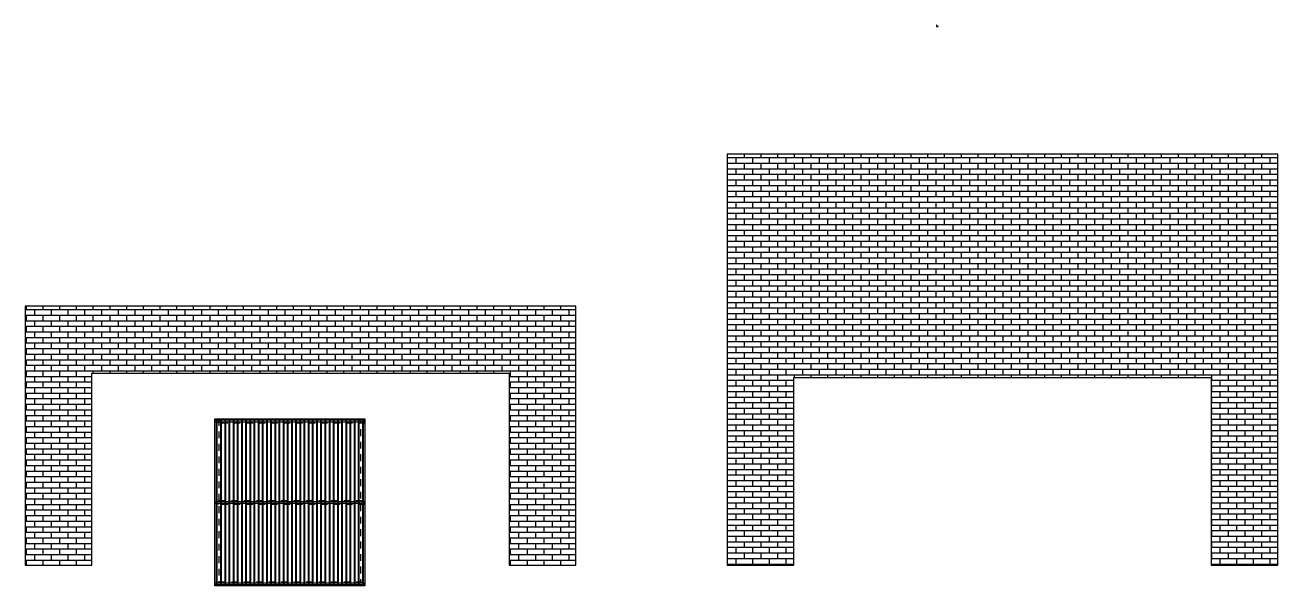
# Model space of a CAD drawing. Header units: millimetres. Extents: x -244126 to 368105, y -173968 to 259060.
# Drawn here: x -50418 to -35407, y 88968 to 95685 of the extents above; entities that cross this region are included whole.
import ezdxf
from ezdxf.enums import TextEntityAlignment as Align

# ---------------------------------------------------------------- set-up
doc = ezdxf.new("R2010")
doc.units = ezdxf.units.MM
doc.header["$MEASUREMENT"] = 0
doc.linetypes.add('TA_HL_023.00000', pattern=[149.5, 81.65, -67.85])
for name, color, linetype in [('000 - H A T C H', 8, 'Continuous'), ('000 - WIPEOUT', 250, 'Continuous'), ('002 - STRUCTURAL STEEL', 4, 'Continuous'), ('004 - WALL', 3, 'Continuous'), ('A02_LITEWOOD', 7, 'Continuous'), ('A04_TUBE SERIES', 7, 'Continuous')]:
    doc.layers.add(name, color=color, linetype=linetype)
doc.styles.add('TA', font='Cordia New.ttf', dxfattribs={"height": 4.5})

# ---------------------------------------------------------------- blocks, each defined once
blk = doc.blocks.new('*U3060')
at = {"layer": '000 - H A T C H'}
h = blk.add_hatch(dxfattribs=at)
h.set_pattern_fill('AR-BRSTD', color=0, scale=25)
h.set_pattern_definition([(0, (-800, 1819.65), (0, 66.675), []), (90, (-800, 1819.65), (-100, 66.675), [66.675, -66.675])])
h.paths.add_polyline_path([(-800, 4920), (-800, 0), (0, 0), (0, 2246), (5000, 2246), (5000, 0), (5800, 0), (5800, 4920)])
at = {"layer": '004 - WALL', "color": 0, "linetype": 'ByBlock'}
blk.add_lwpolyline([(5800, 4920), (-800, 4920), (-800, 0), (0, 0), (0, 2246), (5000, 2246), (5000, 0), (5800, 0), (5800, 4920)], close=True, dxfattribs=at)
blk = doc.blocks.new('000 - DYNAMIC_WxH_EXTERIOR_WALL_FRONT_VIEW')
at = {"layer": '000 - H A T C H'}
h = blk.add_hatch(dxfattribs=at)
h.set_pattern_fill('AR-BRSTD', color=0, scale=25)
h.set_pattern_definition([(0, (-800, 0), (0, 66.675), []), (90, (-800, 0), (-100, 66.675), [66.675, -66.675])])
h.paths.add_polyline_path([(-800, 3100), (-800, 0), (0, 0), (0, 2300), (5000, 2300), (5000, 0), (5800, 0), (5800, 3100)])
at = {"layer": '004 - WALL', "color": 0, "linetype": 'ByBlock'}
blk.add_lwpolyline([(5800, 3100), (-800, 3100), (-800, 0), (0, 0), (0, 2300), (5000, 2300), (5000, 0), (5800, 0), (5800, 3100)], close=True, dxfattribs=at)
blk = doc.blocks.new('*U3110')
at = {"layer": 'A04_TUBE SERIES', "color": 0, "style": 'TA', "flags": 1}
for tag, p in [('ITEM_VALUE', (50, -212)), ('PRODUCT_NAME_VALUE', (300, -212)), ('ITEM_NUMBER_VALUE', (600, -212)), ('PRODUCT_CODE_VALUE', (800, -212)), ('SELLING_PRICE_VALUE', (1000, -212)), ('UNIT_VALUE', (1150, -212)), ('TYPE_OF_COLOR_VALUE', (1275, -212)), ('SECTION_VALUE', (1425, -212))]:
    blk.add_attdef(tag, text='', height=9, dxfattribs=at).set_placement(p, align=Align.MIDDLE_CENTER)
at = {"color": 250}
blk.add_wipeout([(-900, -13), (900, -13), (900, 13), (-900, 13)], dxfattribs=at).dxf.layer = '000 - WIPEOUT'
at = {"layer": 'A02_LITEWOOD', "color": 0}
for p, q in [((-900, -13), (-900, 13)), ((900, -13), (900, 13))]:
    blk.add_line(p, q, dxfattribs=at)
for points in [[(-900, 13), (-881, 13), (-881, -13), (-900, -13)], [(-850, -13), (-869, -13), (-869, 13), (-850, 13)], [(-850, 13), (-831, 13), (-831, -13), (-850, -13)], [(-800, -13), (-819, -13), (-819, 13), (-800, 13)], [(-800, 13), (-781, 13), (-781, -13), (-800, -13)], [(-750, -13), (-769, -13), (-769, 13), (-750, 13)], [(-750, 13), (-731, 13), (-731, -13), (-750, -13)], [(-700, -13), (-719, -13), (-719, 13), (-700, 13)], [(-700, 13), (-681, 13), (-681, -13), (-700, -13)], [(-650, -13), (-669, -13), (-669, 13), (-650, 13)], [(-650, 13), (-631, 13), (-631, -13), (-650, -13)], [(-600, -13), (-619, -13), (-619, 13), (-600, 13)], [(-600, 13), (-581, 13), (-581, -13), (-600, -13)], [(-550, -13), (-569, -13), (-569, 13), (-550, 13)], [(-550, 13), (-531, 13), (-531, -13), (-550, -13)], [(-500, -13), (-519, -13), (-519, 13), (-500, 13)], [(-500, 13), (-481, 13), (-481, -13), (-500, -13)], [(-450, -13), (-469, -13), (-469, 13), (-450, 13)], [(-450, 13), (-431, 13), (-431, -13), (-450, -13)], [(-400, -13), (-419, -13), (-419, 13), (-400, 13)], [(-400, 13), (-381, 13), (-381, -13), (-400, -13)], [(-350, -13), (-369, -13), (-369, 13), (-350, 13)], [(-350, 13), (-331, 13), (-331, -13), (-350, -13)], [(-300, -13), (-319, -13), (-319, 13), (-300, 13)], [(-300, 13), (-281, 13), (-281, -13), (-300, -13)], [(-250, -13), (-269, -13), (-269, 13), (-250, 13)], [(-250, 13), (-231, 13), (-231, -13), (-250, -13)], [(-200, -13), (-219, -13), (-219, 13), (-200, 13)], [(-200, 13), (-181, 13), (-181, -13), (-200, -13)], [(-150, -13), (-169, -13), (-169, 13), (-150, 13)], [(-150, 13), (-131, 13), (-131, -13), (-150, -13)], [(-100, -13), (-119, -13), (-119, 13), (-100, 13)], [(-100, 13), (-81, 13), (-81, -13), (-100, -13)], [(-50, -13), (-69, -13), (-69, 13), (-50, 13)], [(-50, 13), (-31, 13), (-31, -13), (-50, -13)], [(0, -13), (-19, -13), (-19, 13), (0, 13)], [(0, 13), (19, 13), (19, -13), (0, -13)], [(50, -13), (31, -13), (31, 13), (50, 13)], [(50, 13), (69, 13), (69, -13), (50, -13)], [(100, -13), (81, -13), (81, 13), (100, 13)], [(100, 13), (119, 13), (119, -13), (100, -13)], [(150, -13), (131, -13), (131, 13), (150, 13)], [(150, 13), (169, 13), (169, -13), (150, -13)], [(200, -13), (181, -13), (181, 13), (200, 13)], [(200, 13), (219, 13), (219, -13), (200, -13)], [(250, -13), (231, -13), (231, 13), (250, 13)], [(250, 13), (269, 13), (269, -13), (250, -13)], [(300, -13), (281, -13), (281, 13), (300, 13)], [(300, 13), (319, 13), (319, -13), (300, -13)], [(350, -13), (331, -13), (331, 13), (350, 13)], [(350, 13), (369, 13), (369, -13), (350, -13)], [(400, -13), (381, -13), (381, 13), (400, 13)], [(400, 13), (419, 13), (419, -13), (400, -13)], [(450, -13), (431, -13), (431, 13), (450, 13)], [(450, 13), (469, 13), (469, -13), (450, -13)], [(500, -13), (481, -13), (481, 13), (500, 13)], [(500, 13), (519, 13), (519, -13), (500, -13)], [(550, -13), (531, -13), (531, 13), (550, 13)], [(550, 13), (569, 13), (569, -13), (550, -13)], [(600, -13), (581, -13), (581, 13), (600, 13)], [(600, 13), (619, 13), (619, -13), (600, -13)], [(650, -13), (631, -13), (631, 13), (650, 13)], [(650, 13), (669, 13), (669, -13), (650, -13)], [(700, -13), (681, -13), (681, 13), (700, 13)], [(700, 13), (719, 13), (719, -13), (700, -13)], [(750, -13), (731, -13), (731, 13), (750, 13)], [(750, 13), (769, 13), (769, -13), (750, -13)], [(800, -13), (781, -13), (781, 13), (800, 13)], [(800, 13), (819, 13), (819, -13), (800, -13)], [(850, -13), (831, -13), (831, 13), (850, 13)], [(850, 13), (869, 13), (869, -13), (850, -13)], [(900, -13), (881, -13), (881, 13), (900, 13)]]:
    blk.add_lwpolyline(points, dxfattribs=at)
at = {"layer": 'A02_LITEWOOD', "color": 1}
for points in [[(-881, -13), (-869, -13), (-869, 13), (-881, 13)], [(-831, -13), (-819, -13), (-819, 13), (-831, 13)], [(-781, -13), (-769, -13), (-769, 13), (-781, 13)], [(-731, -13), (-719, -13), (-719, 13), (-731, 13)], [(-681, -13), (-669, -13), (-669, 13), (-681, 13)], [(-631, -13), (-619, -13), (-619, 13), (-631, 13)], [(-581, -13), (-569, -13), (-569, 13), (-581, 13)], [(-531, -13), (-519, -13), (-519, 13), (-531, 13)], [(-481, -13), (-469, -13), (-469, 13), (-481, 13)], [(-431, -13), (-419, -13), (-419, 13), (-431, 13)], [(-381, -13), (-369, -13), (-369, 13), (-381, 13)], [(-331, -13), (-319, -13), (-319, 13), (-331, 13)], [(-281, -13), (-269, -13), (-269, 13), (-281, 13)], [(-231, -13), (-219, -13), (-219, 13), (-231, 13)], [(-181, -13), (-169, -13), (-169, 13), (-181, 13)], [(-131, -13), (-119, -13), (-119, 13), (-131, 13)], [(-81, -13), (-69, -13), (-69, 13), (-81, 13)], [(-31, -13), (-19, -13), (-19, 13), (-31, 13)], [(19, -13), (31, -13), (31, 13), (19, 13)], [(69, -13), (81, -13), (81, 13), (69, 13)], [(119, -13), (131, -13), (131, 13), (119, 13)], [(169, -13), (181, -13), (181, 13), (169, 13)], [(219, -13), (231, -13), (231, 13), (219, 13)], [(269, -13), (281, -13), (281, 13), (269, 13)], [(319, -13), (331, -13), (331, 13), (319, 13)], [(369, -13), (381, -13), (381, 13), (369, 13)], [(419, -13), (431, -13), (431, 13), (419, 13)], [(469, -13), (481, -13), (481, 13), (469, 13)], [(519, -13), (531, -13), (531, 13), (519, 13)], [(569, -13), (581, -13), (581, 13), (569, 13)], [(619, -13), (631, -13), (631, 13), (619, 13)], [(669, -13), (681, -13), (681, 13), (669, 13)], [(719, -13), (731, -13), (731, 13), (719, 13)], [(769, -13), (781, -13), (781, 13), (769, 13)], [(819, -13), (831, -13), (831, 13), (819, 13)], [(869, -13), (881, -13), (881, 13), (869, 13)]]:
    blk.add_lwpolyline(points, close=True, dxfattribs=at)
blk = doc.blocks.new('*U3042')
at = {"layer": '002 - STRUCTURAL STEEL', "color": 0, "linetype": 'ByBlock'}
blk.add_lwpolyline([(0, 2000), (50, 2000), (50, 0), (0, 0)], close=True, dxfattribs=at)
blk = doc.blocks.new('*U3051')
at = {"layer": '002 - STRUCTURAL STEEL', "color": 0, "linetype": 'ByBlock'}
blk.add_lwpolyline([(0, 50), (1750, 50), (1750, 0), (0, 0)], close=True, dxfattribs=at)
blk = doc.blocks.new('*U3055')
blk.add_point((0, 0))
at = {"layer": 'A04_TUBE SERIES', "color": 0, "style": 'TA', "flags": 1}
for tag, p in [('ITEM_VALUE', (10, -352.5)), ('PRODUCT_NAME_VALUE', (60, -352.5)), ('ITEM_NUMBER_VALUE', (120, -352.5)), ('PRODUCT_CODE_VALUE', (160, -352.5)), ('SELLING_PRICE_VALUE', (200, -352.5)), ('UNIT_VALUE', (230, -352.5)), ('TYPE_OF_COLOR_VALUE', (255, -352.5)), ('SECTION_VALUE', (285, -352.5))]:
    blk.add_attdef(tag, text='', height=1.8, dxfattribs=at).set_placement(p, align=Align.MIDDLE_CENTER)
at = {"color": 0, "linetype": 'ByBlock'}
blk.add_wipeout([(-881, -990), (-869, -990), (-869, 990), (-881, 990)], dxfattribs=at).dxf.layer = '000 - WIPEOUT'
at = {"layer": 'A04_TUBE SERIES', "color": 0, "linetype": 'ByBlock'}
blk.add_lwpolyline([(-881, -990), (-869, -990), (-869, 990), (-881, 990)], close=True, dxfattribs=at)
at = {"color": 0, "linetype": 'ByBlock'}
blk.add_wipeout([(-831, -990), (-819, -990), (-819, 990), (-831, 990)], dxfattribs=at).dxf.layer = '000 - WIPEOUT'
at = {"layer": 'A04_TUBE SERIES', "color": 0, "linetype": 'ByBlock'}
blk.add_lwpolyline([(-831, -990), (-819, -990), (-819, 990), (-831, 990)], close=True, dxfattribs=at)
at = {"color": 0, "linetype": 'ByBlock'}
blk.add_wipeout([(-781, -990), (-769, -990), (-769, 990), (-781, 990)], dxfattribs=at).dxf.layer = '000 - WIPEOUT'
at = {"layer": 'A04_TUBE SERIES', "color": 0, "linetype": 'ByBlock'}
blk.add_lwpolyline([(-781, -990), (-769, -990), (-769, 990), (-781, 990)], close=True, dxfattribs=at)
at = {"color": 0, "linetype": 'ByBlock'}
blk.add_wipeout([(-731, -990), (-719, -990), (-719, 990), (-731, 990)], dxfattribs=at).dxf.layer = '000 - WIPEOUT'
at = {"layer": 'A04_TUBE SERIES', "color": 0, "linetype": 'ByBlock'}
blk.add_lwpolyline([(-731, -990), (-719, -990), (-719, 990), (-731, 990)], close=True, dxfattribs=at)
at = {"color": 0, "linetype": 'ByBlock'}
blk.add_wipeout([(-681, -990), (-669, -990), (-669, 990), (-681, 990)], dxfattribs=at).dxf.layer = '000 - WIPEOUT'
at = {"layer": 'A04_TUBE SERIES', "color": 0, "linetype": 'ByBlock'}
blk.add_lwpolyline([(-681, -990), (-669, -990), (-669, 990), (-681, 990)], close=True, dxfattribs=at)
at = {"color": 0, "linetype": 'ByBlock'}
blk.add_wipeout([(-631, -990), (-619, -990), (-619, 990), (-631, 990)], dxfattribs=at).dxf.layer = '000 - WIPEOUT'
at = {"layer": 'A04_TUBE SERIES', "color": 0, "linetype": 'ByBlock'}
blk.add_lwpolyline([(-631, -990), (-619, -990), (-619, 990), (-631, 990)], close=True, dxfattribs=at)
at = {"color": 0, "linetype": 'ByBlock'}
blk.add_wipeout([(-581, -990), (-569, -990), (-569, 990), (-581, 990)], dxfattribs=at).dxf.layer = '000 - WIPEOUT'
at = {"layer": 'A04_TUBE SERIES', "color": 0, "linetype": 'ByBlock'}
blk.add_lwpolyline([(-581, -990), (-569, -990), (-569, 990), (-581, 990)], close=True, dxfattribs=at)
at = {"color": 0, "linetype": 'ByBlock'}
blk.add_wipeout([(-531, -990), (-519, -990), (-519, 990), (-531, 990)], dxfattribs=at).dxf.layer = '000 - WIPEOUT'
at = {"layer": 'A04_TUBE SERIES', "color": 0, "linetype": 'ByBlock'}
blk.add_lwpolyline([(-531, -990), (-519, -990), (-519, 990), (-531, 990)], close=True, dxfattribs=at)
at = {"color": 0, "linetype": 'ByBlock'}
blk.add_wipeout([(-481, -990), (-469, -990), (-469, 990), (-481, 990)], dxfattribs=at).dxf.layer = '000 - WIPEOUT'
at = {"layer": 'A04_TUBE SERIES', "color": 0, "linetype": 'ByBlock'}
blk.add_lwpolyline([(-481, -990), (-469, -990), (-469, 990), (-481, 990)], close=True, dxfattribs=at)
at = {"color": 0, "linetype": 'ByBlock'}
blk.add_wipeout([(-431, -990), (-419, -990), (-419, 990), (-431, 990)], dxfattribs=at).dxf.layer = '000 - WIPEOUT'
at = {"layer": 'A04_TUBE SERIES', "color": 0, "linetype": 'ByBlock'}
blk.add_lwpolyline([(-431, -990), (-419, -990), (-419, 990), (-431, 990)], close=True, dxfattribs=at)
at = {"color": 0, "linetype": 'ByBlock'}
blk.add_wipeout([(-381, -990), (-369, -990), (-369, 990), (-381, 990)], dxfattribs=at).dxf.layer = '000 - WIPEOUT'
at = {"layer": 'A04_TUBE SERIES', "color": 0, "linetype": 'ByBlock'}
blk.add_lwpolyline([(-381, -990), (-369, -990), (-369, 990), (-381, 990)], close=True, dxfattribs=at)
at = {"color": 0, "linetype": 'ByBlock'}
blk.add_wipeout([(-331, -990), (-319, -990), (-319, 990), (-331, 990)], dxfattribs=at).dxf.layer = '000 - WIPEOUT'
at = {"layer": 'A04_TUBE SERIES', "color": 0, "linetype": 'ByBlock'}
blk.add_lwpolyline([(-331, -990), (-319, -990), (-319, 990), (-331, 990)], close=True, dxfattribs=at)
at = {"color": 0, "linetype": 'ByBlock'}
blk.add_wipeout([(-281, -990), (-269, -990), (-269, 990), (-281, 990)], dxfattribs=at).dxf.layer = '000 - WIPEOUT'
at = {"layer": 'A04_TUBE SERIES', "color": 0, "linetype": 'ByBlock'}
blk.add_lwpolyline([(-281, -990), (-269, -990), (-269, 990), (-281, 990)], close=True, dxfattribs=at)
at = {"color": 0, "linetype": 'ByBlock'}
blk.add_wipeout([(-231, -990), (-219, -990), (-219, 990), (-231, 990)], dxfattribs=at).dxf.layer = '000 - WIPEOUT'
at = {"layer": 'A04_TUBE SERIES', "color": 0, "linetype": 'ByBlock'}
blk.add_lwpolyline([(-231, -990), (-219, -990), (-219, 990), (-231, 990)], close=True, dxfattribs=at)
at = {"color": 0, "linetype": 'ByBlock'}
blk.add_wipeout([(-181, -990), (-169, -990), (-169, 990), (-181, 990)], dxfattribs=at).dxf.layer = '000 - WIPEOUT'
at = {"layer": 'A04_TUBE SERIES', "color": 0, "linetype": 'ByBlock'}
blk.add_lwpolyline([(-181, -990), (-169, -990), (-169, 990), (-181, 990)], close=True, dxfattribs=at)
at = {"color": 0, "linetype": 'ByBlock'}
blk.add_wipeout([(-131, -990), (-119, -990), (-119, 990), (-131, 990)], dxfattribs=at).dxf.layer = '000 - WIPEOUT'
at = {"layer": 'A04_TUBE SERIES', "color": 0, "linetype": 'ByBlock'}
blk.add_lwpolyline([(-131, -990), (-119, -990), (-119, 990), (-131, 990)], close=True, dxfattribs=at)
at = {"color": 0, "linetype": 'ByBlock'}
blk.add_wipeout([(-81, -990), (-69, -990), (-69, 990), (-81, 990)], dxfattribs=at).dxf.layer = '000 - WIPEOUT'
at = {"layer": 'A04_TUBE SERIES', "color": 0, "linetype": 'ByBlock'}
blk.add_lwpolyline([(-81, -990), (-69, -990), (-69, 990), (-81, 990)], close=True, dxfattribs=at)
at = {"color": 0, "linetype": 'ByBlock'}
blk.add_wipeout([(-31, -990), (-19, -990), (-19, 990), (-31, 990)], dxfattribs=at).dxf.layer = '000 - WIPEOUT'
at = {"layer": 'A04_TUBE SERIES', "color": 0, "linetype": 'ByBlock'}
blk.add_lwpolyline([(-31, -990), (-19, -990), (-19, 990), (-31, 990)], close=True, dxfattribs=at)
at = {"color": 0, "linetype": 'ByBlock'}
blk.add_wipeout([(19, -990), (31, -990), (31, 990), (19, 990)], dxfattribs=at).dxf.layer = '000 - WIPEOUT'
at = {"layer": 'A04_TUBE SERIES', "color": 0, "linetype": 'ByBlock'}
blk.add_lwpolyline([(19, -990), (31, -990), (31, 990), (19, 990)], close=True, dxfattribs=at)
at = {"color": 0, "linetype": 'ByBlock'}
blk.add_wipeout([(69, -990), (81, -990), (81, 990), (69, 990)], dxfattribs=at).dxf.layer = '000 - WIPEOUT'
at = {"layer": 'A04_TUBE SERIES', "color": 0, "linetype": 'ByBlock'}
blk.add_lwpolyline([(69, -990), (81, -990), (81, 990), (69, 990)], close=True, dxfattribs=at)
at = {"color": 0, "linetype": 'ByBlock'}
blk.add_wipeout([(119, -990), (131, -990), (131, 990), (119, 990)], dxfattribs=at).dxf.layer = '000 - WIPEOUT'
at = {"layer": 'A04_TUBE SERIES', "color": 0, "linetype": 'ByBlock'}
blk.add_lwpolyline([(119, -990), (131, -990), (131, 990), (119, 990)], close=True, dxfattribs=at)
at = {"color": 0, "linetype": 'ByBlock'}
blk.add_wipeout([(169, -990), (181, -990), (181, 990), (169, 990)], dxfattribs=at).dxf.layer = '000 - WIPEOUT'
at = {"layer": 'A04_TUBE SERIES', "color": 0, "linetype": 'ByBlock'}
blk.add_lwpolyline([(169, -990), (181, -990), (181, 990), (169, 990)], close=True, dxfattribs=at)
at = {"color": 0, "linetype": 'ByBlock'}
blk.add_wipeout([(219, -990), (231, -990), (231, 990), (219, 990)], dxfattribs=at).dxf.layer = '000 - WIPEOUT'
at = {"layer": 'A04_TUBE SERIES', "color": 0, "linetype": 'ByBlock'}
blk.add_lwpolyline([(219, -990), (231, -990), (231, 990), (219, 990)], close=True, dxfattribs=at)
at = {"color": 0, "linetype": 'ByBlock'}
blk.add_wipeout([(269, -990), (281, -990), (281, 990), (269, 990)], dxfattribs=at).dxf.layer = '000 - WIPEOUT'
at = {"layer": 'A04_TUBE SERIES', "color": 0, "linetype": 'ByBlock'}
blk.add_lwpolyline([(269, -990), (281, -990), (281, 990), (269, 990)], close=True, dxfattribs=at)
at = {"color": 0, "linetype": 'ByBlock'}
blk.add_wipeout([(319, -990), (331, -990), (331, 990), (319, 990)], dxfattribs=at).dxf.layer = '000 - WIPEOUT'
at = {"layer": 'A04_TUBE SERIES', "color": 0, "linetype": 'ByBlock'}
blk.add_lwpolyline([(319, -990), (331, -990), (331, 990), (319, 990)], close=True, dxfattribs=at)
at = {"color": 0, "linetype": 'ByBlock'}
blk.add_wipeout([(369, -990), (381, -990), (381, 990), (369, 990)], dxfattribs=at).dxf.layer = '000 - WIPEOUT'
at = {"layer": 'A04_TUBE SERIES', "color": 0, "linetype": 'ByBlock'}
blk.add_lwpolyline([(369, -990), (381, -990), (381, 990), (369, 990)], close=True, dxfattribs=at)
at = {"color": 0, "linetype": 'ByBlock'}
blk.add_wipeout([(419, -990), (431, -990), (431, 990), (419, 990)], dxfattribs=at).dxf.layer = '000 - WIPEOUT'
at = {"layer": 'A04_TUBE SERIES', "color": 0, "linetype": 'ByBlock'}
blk.add_lwpolyline([(419, -990), (431, -990), (431, 990), (419, 990)], close=True, dxfattribs=at)
at = {"color": 0, "linetype": 'ByBlock'}
blk.add_wipeout([(469, -990), (481, -990), (481, 990), (469, 990)], dxfattribs=at).dxf.layer = '000 - WIPEOUT'
at = {"layer": 'A04_TUBE SERIES', "color": 0, "linetype": 'ByBlock'}
blk.add_lwpolyline([(469, -990), (481, -990), (481, 990), (469, 990)], close=True, dxfattribs=at)
at = {"color": 0, "linetype": 'ByBlock'}
blk.add_wipeout([(519, -990), (531, -990), (531, 990), (519, 990)], dxfattribs=at).dxf.layer = '000 - WIPEOUT'
at = {"layer": 'A04_TUBE SERIES', "color": 0, "linetype": 'ByBlock'}
blk.add_lwpolyline([(519, -990), (531, -990), (531, 990), (519, 990)], close=True, dxfattribs=at)
at = {"color": 0, "linetype": 'ByBlock'}
blk.add_wipeout([(569, -990), (581, -990), (581, 990), (569, 990)], dxfattribs=at).dxf.layer = '000 - WIPEOUT'
at = {"layer": 'A04_TUBE SERIES', "color": 0, "linetype": 'ByBlock'}
blk.add_lwpolyline([(569, -990), (581, -990), (581, 990), (569, 990)], close=True, dxfattribs=at)
at = {"color": 0, "linetype": 'ByBlock'}
blk.add_wipeout([(619, -990), (631, -990), (631, 990), (619, 990)], dxfattribs=at).dxf.layer = '000 - WIPEOUT'
at = {"layer": 'A04_TUBE SERIES', "color": 0, "linetype": 'ByBlock'}
blk.add_lwpolyline([(619, -990), (631, -990), (631, 990), (619, 990)], close=True, dxfattribs=at)
at = {"color": 0, "linetype": 'ByBlock'}
blk.add_wipeout([(669, -990), (681, -990), (681, 990), (669, 990)], dxfattribs=at).dxf.layer = '000 - WIPEOUT'
at = {"layer": 'A04_TUBE SERIES', "color": 0, "linetype": 'ByBlock'}
blk.add_lwpolyline([(669, -990), (681, -990), (681, 990), (669, 990)], close=True, dxfattribs=at)
at = {"color": 0, "linetype": 'ByBlock'}
blk.add_wipeout([(719, -990), (731, -990), (731, 990), (719, 990)], dxfattribs=at).dxf.layer = '000 - WIPEOUT'
at = {"layer": 'A04_TUBE SERIES', "color": 0, "linetype": 'ByBlock'}
blk.add_lwpolyline([(719, -990), (731, -990), (731, 990), (719, 990)], close=True, dxfattribs=at)
at = {"color": 0, "linetype": 'ByBlock'}
blk.add_wipeout([(769, -990), (781, -990), (781, 990), (769, 990)], dxfattribs=at).dxf.layer = '000 - WIPEOUT'
at = {"layer": 'A04_TUBE SERIES', "color": 0, "linetype": 'ByBlock'}
blk.add_lwpolyline([(769, -990), (781, -990), (781, 990), (769, 990)], close=True, dxfattribs=at)
at = {"color": 0, "linetype": 'ByBlock'}
blk.add_wipeout([(819, -990), (831, -990), (831, 990), (819, 990)], dxfattribs=at).dxf.layer = '000 - WIPEOUT'
at = {"layer": 'A04_TUBE SERIES', "color": 0, "linetype": 'ByBlock'}
blk.add_lwpolyline([(819, -990), (831, -990), (831, 990), (819, 990)], close=True, dxfattribs=at)
at = {"color": 0, "linetype": 'ByBlock'}
blk.add_wipeout([(869, -990), (881, -990), (881, 990), (869, 990)], dxfattribs=at).dxf.layer = '000 - WIPEOUT'
at = {"layer": 'A04_TUBE SERIES', "color": 0, "linetype": 'ByBlock'}
blk.add_lwpolyline([(869, -990), (881, -990), (881, 990), (869, 990)], close=True, dxfattribs=at)

msp = doc.modelspace()

# ---------------------------------------------------------------- linework, layer by layer
at = {"color": 3}
msp.add_lwpolyline([(-39494.80948, 95685.4833), (-39495.30948, 95685.4833, 0.4142135624), (-39497.00948, 95683.7833), (-39497.00948, 95678.5333), (-39497.00948, 95675.6333), (-39497.00948, 95670.2333, 0.4142135624), (-39495.50948, 95668.7333), (-39493.1527, 95668.7333), (-39487.7527, 95668.7333), (-39484.9027, 95668.7333), (-39479.6027, 95668.7333, 0.4142135624), (-39478.1027, 95670.2333), (-39478.1027, 95672.85522), (-39478.1027, 95674.70522)], format="xyb", dxfattribs=at)

# ---------------------------------------------------------------- block references
at = {"color": 8}
for name, p in [('*U3060', (-41206.79181, 89218.3859)), ('000 - DYNAMIC_WxH_EXTERIOR_WALL_FRONT_VIEW', (-49617.93267, 89218.3859))]:
    msp.add_blockref(name, p, dxfattribs=at)
at = {"layer": '002 - STRUCTURAL STEEL', "color": 1, "linetype": 'TA_HL_023.00000'}
for p in [(-48095.31488, 89943.3859), (-48095.31488, 88968.3859)]:
    msp.add_blockref('*U3051', p, dxfattribs=at)

# ---------------------------------------------------------------- next in the draw order: block references
at = {"layer": 'A02_LITEWOOD', "color": 2}
msp.add_blockref('*U3110', (-47245.31488, 90943.3859), dxfattribs=at)

# ---------------------------------------------------------------- next in the draw order: block references
at = {"layer": '002 - STRUCTURAL STEEL', "color": 1, "linetype": 'TA_HL_023.00000'}
for name, p in [('*U3042', (-48145.31488, 88968.3859)), ('*U3051', (-48095.31488, 90918.3859)), ('*U3042', (-46395.31488, 88968.3859))]:
    msp.add_blockref(name, p, dxfattribs=at)

# ---------------------------------------------------------------- next in the draw order: block references
at = {"layer": 'A02_LITEWOOD', "color": 2}
for p in [(-47245.31488, 89968.3859), (-47245.31488, 88993.3859)]:
    msp.add_blockref('*U3110', p, dxfattribs=at)

# ---------------------------------------------------------------- next in the draw order: block references
at = {"color": 3}
msp.add_blockref('*U3055', (-47245.31488, 89968.3859), dxfattribs=at)

# ---------------------------------------------------------------- next in the draw order: linework, layer by layer
msp.add_lwpolyline([(-48145.31488, 90968.3859), (-46345.31488, 90968.3859), (-46345.31488, 88968.3859), (-48145.31488, 88968.3859)], close=True, dxfattribs=at)

# ---------------------------------------------------------------- next in the draw order: block references
at = {"layer": '002 - STRUCTURAL STEEL', "color": 1, "linetype": 'TA_HL_023.00000'}
msp.add_blockref('*U3042', (-47270.31488, 88968.3859), dxfattribs=at)

doc.saveas('drawing.dxf')
